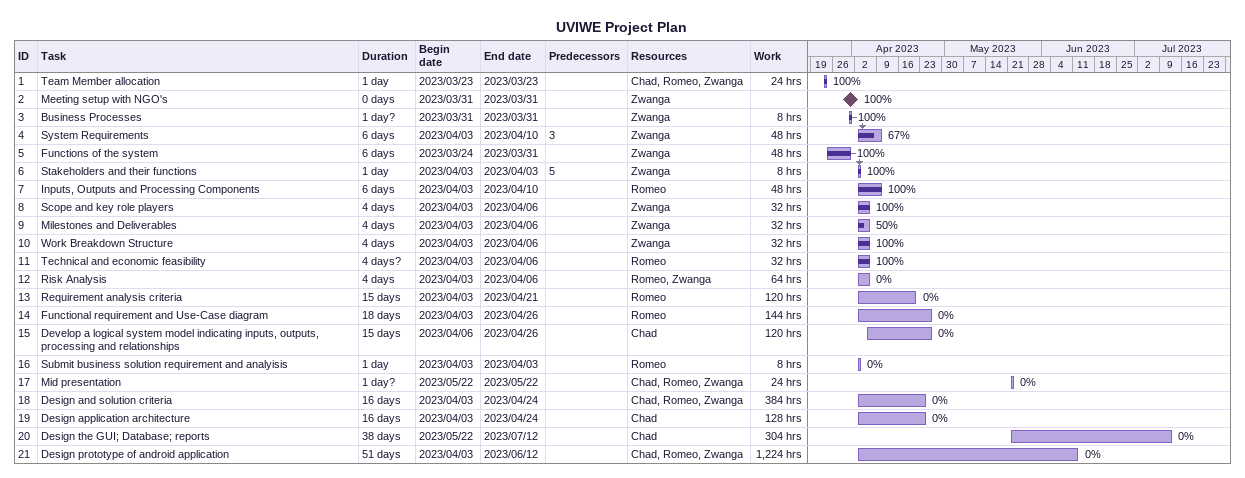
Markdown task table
UVIWE Project Plan

| ID | Task | Duration | Start | Finish | Predecessors | Resources | % complete | Work (h) |
|---|---|---|---|---|---|---|---|---|
| 1 | Team Member allocation | 1d | 2023-03-23 | 2023-03-23 |  | Chad, Romeo, Zwanga | 100 | 24 |
| 2 | Meeting setup with NGO's | 0d | 2023-03-31 | 2023-03-31 |  | Zwanga | 100 |  |
| 3 | Business Processes | 1d? | 2023-03-31 | 2023-03-31 |  | Zwanga | 100 | 8 |
| 4 | System Requirements | 6d | 2023-04-03 | 2023-04-10 | 3 | Zwanga | 67 | 48 |
| 5 | Functions of the system | 6d | 2023-03-24 | 2023-03-31 |  | Zwanga | 100 | 48 |
| 6 | Stakeholders and their functions | 1d | 2023-04-03 | 2023-04-03 | 5 | Zwanga | 100 | 8 |
| 7 | Inputs, Outputs and Processing Components | 6d | 2023-04-03 | 2023-04-10 |  | Romeo | 100 | 48 |
| 8 | Scope and key role players | 4d | 2023-04-03 | 2023-04-06 |  | Zwanga | 100 | 32 |
| 9 | Milestones and Deliverables | 4d | 2023-04-03 | 2023-04-06 |  | Zwanga | 50 | 32 |
| 10 | Work Breakdown Structure | 4d | 2023-04-03 | 2023-04-06 |  | Zwanga | 100 | 32 |
| 11 | Technical and economic feasibility | 4d? | 2023-04-03 | 2023-04-06 |  | Romeo | 100 | 32 |
| 12 | Risk Analysis | 4d | 2023-04-03 | 2023-04-06 |  | Romeo, Zwanga | 0 | 64 |
| 13 | Requirement analysis criteria | 15d | 2023-04-03 | 2023-04-21 |  | Romeo | 0 | 120 |
| 14 | Functional requirement and Use-Case diagram | 18d | 2023-04-03 | 2023-04-26 |  | Romeo | 0 | 144 |
| 15 | Develop a logical system model indicating inputs, outputs, processing and relationships | 15d | 2023-04-06 | 2023-04-26 |  | Chad | 0 | 120 |
| 16 | Submit business solution requirement and analyisis | 1d | 2023-04-03 | 2023-04-03 |  | Romeo | 0 | 8 |
| 17 | Mid presentation | 1d? | 2023-05-22 | 2023-05-22 |  | Chad, Romeo, Zwanga | 0 | 24 |
| 18 | Design and solution criteria | 16d | 2023-04-03 | 2023-04-24 |  | Chad, Romeo, Zwanga | 0 | 384 |
| 19 | Design application architecture | 16d | 2023-04-03 | 2023-04-24 |  | Chad | 0 | 128 |
| 20 | Design the GUI; Database; reports | 38d | 2023-05-22 | 2023-07-12 |  | Chad | 0 | 304 |
| 21 | Design prototype of android application | 51d | 2023-04-03 | 2023-06-12 |  | Chad, Romeo, Zwanga | 0 | 1224 |
